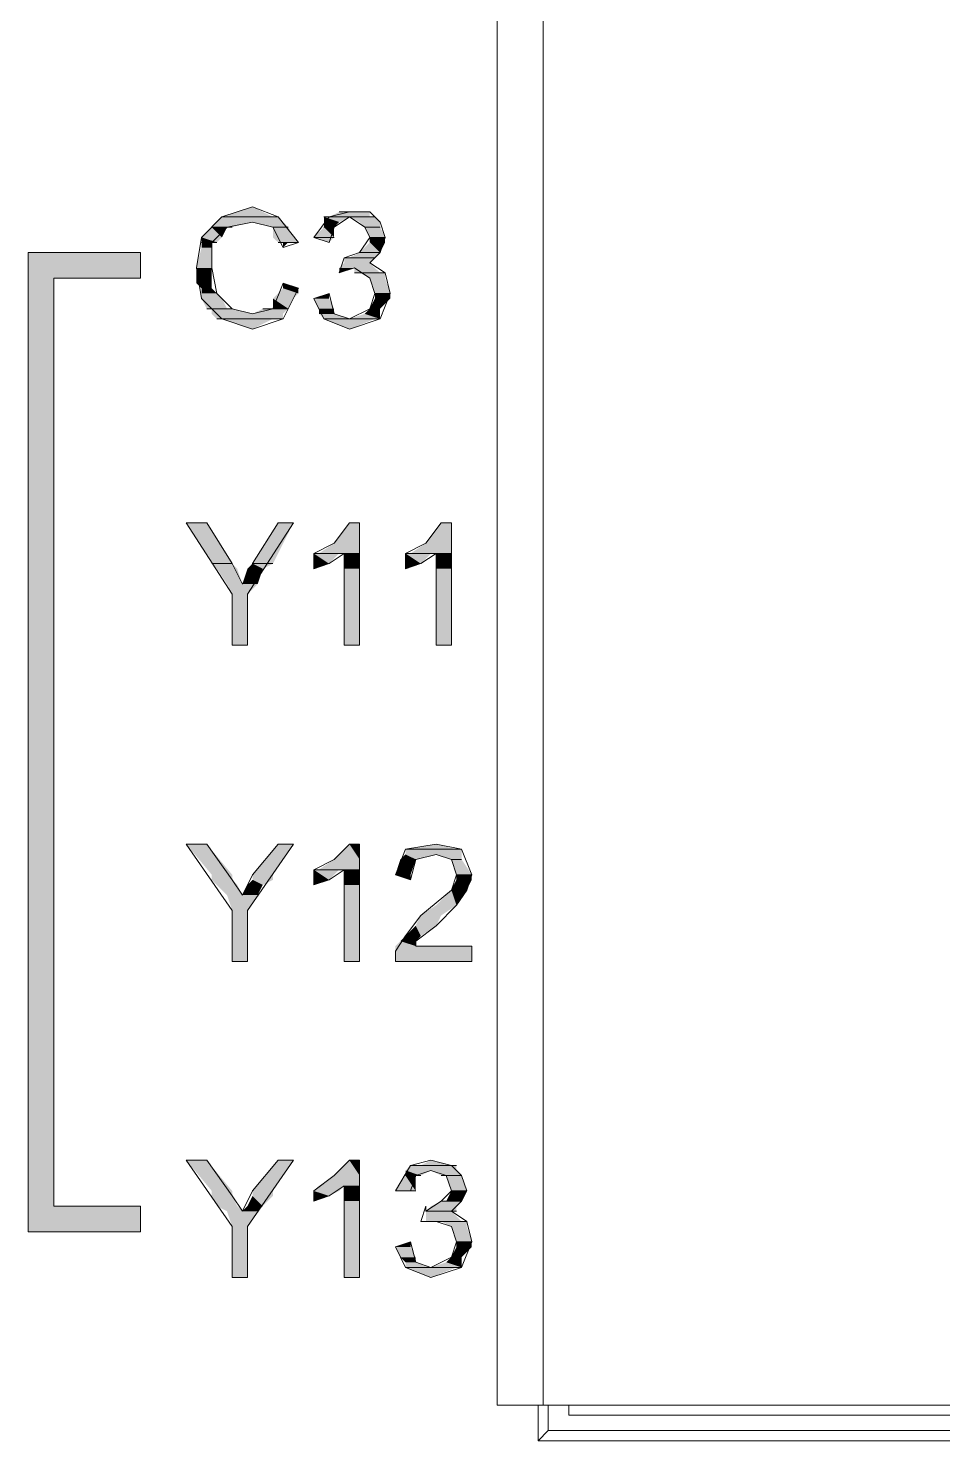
# Model space of a CAD drawing. Header units: millimetres. Extents: x 41 to 1635, y 11 to 1528.
# Drawn here: x 977.91 to 988.07, y 1127.65 to 1143.35 of the extents above; entities that cross this region are included whole.
import ezdxf

# ---------------------------------------------------------------- set-up
doc = ezdxf.new("R2010")
doc.units = ezdxf.units.MM
doc.header["$LTSCALE"] = 8
for name, color, linetype in [('Layer1', 3, 'CONTINUOUS'), ('PDF_Geometry', 7, 'CONTINUOUS'), ('PDF_Solid Fills', 7, 'CONTINUOUS')]:
    doc.layers.add(name, color=color, linetype=linetype)

# ---------------------------------------------------------------- blocks, each defined once
blk = doc.blocks.new('28SS211R')
at = {"layer": 'PDF_Geometry', "lineweight": 9}
for points in [[(41.702, -37.772), (30.542, -37.772), (30.542, -70.233)], [(31.052, -70.233), (31.052, -37.772)], [(27.766, -61.792), (27.766, -61.225), (28.276, -60.432), (28.106, -60.432), (27.822, -60.885), (27.709, -61.112), (27.596, -60.885), (27.313, -60.432), (27.086, -60.432), (27.596, -61.225), (27.596, -61.792)], [(27.596, -61.792), (27.766, -61.792)], [(30.542, -70.233), (41.702, -70.233)], [(30.995, -70.233), (30.995, -70.629)], [(31.108, -70.233), (31.108, -70.516)], [(31.335, -70.346), (31.335, -70.233)], [(38.36, -70.346), (31.335, -70.346)], [(31.108, -70.516), (30.995, -70.629), (38.643, -70.629)], [(31.108, -70.516), (38.529, -70.516)]]:
    blk.add_lwpolyline(points, dxfattribs=at)
for points in [[(28.049, -58.053), (27.822, -58.11), (27.596, -58.053), (27.426, -57.883), (27.369, -57.6), (27.369, -57.316), (27.539, -57.146), (27.822, -57.09), (28.049, -57.146), (28.162, -57.373), (28.332, -57.316), (28.106, -57.033), (27.822, -56.92), (27.482, -57.033), (27.256, -57.26), (27.199, -57.6), (27.256, -57.94), (27.482, -58.166), (27.822, -58.28), (28.162, -58.166), (28.332, -57.826), (28.162, -57.77)], [(27.482, -57.033), (28.106, -57.033)], [(27.482, -57.033), (28.106, -57.033)], [(28.616, -58.166), (28.899, -58.28), (29.239, -58.166), (29.352, -57.883), (29.295, -57.656), (29.125, -57.543), (29.239, -57.43), (29.295, -57.26), (29.239, -57.09), (29.125, -56.977), (28.899, -56.977), (28.672, -57.033), (28.502, -57.26), (28.672, -57.316), (28.729, -57.146), (28.899, -57.033), (29.069, -57.146), (29.125, -57.26), (29.012, -57.43), (28.842, -57.486), (28.785, -57.656), (28.955, -57.6), (29.125, -57.713), (29.182, -57.883), (29.125, -58.053), (28.899, -58.166), (28.729, -58.11), (28.672, -57.883), (28.502, -57.94)], [(28.672, -57.033), (28.616, -57.033), (29.182, -57.033)], [(28.672, -57.033), (29.182, -57.033)], [(28.899, -56.977), (28.785, -56.977), (29.125, -56.977)], [(27.369, -57.146), (27.539, -57.146)], [(27.369, -57.146), (27.596, -57.146), (27.539, -57.146)], [(28.049, -57.146), (28.219, -57.146)], [(28.049, -57.146), (28.219, -57.146)], [(28.502, -57.26), (28.729, -57.26)], [(28.502, -57.26), (28.729, -57.26)], [(28.616, -57.146), (28.729, -57.146)], [(28.616, -57.146), (28.729, -57.146)], [(29.069, -57.146), (29.239, -57.146)], [(29.069, -57.146), (29.239, -57.146)], [(29.125, -57.26), (29.295, -57.26)], [(29.125, -57.26), (29.295, -57.26)], [(25.33, -57.43), (26.576, -57.43)], [(25.33, -57.43), (25.33, -68.307), (26.576, -68.307), (26.576, -68.024), (25.613, -68.024), (25.613, -57.713), (26.576, -57.713), (26.576, -57.43)], [(27.256, -57.316), (27.369, -57.316)], [(27.256, -57.316), (27.426, -57.316), (27.369, -57.316)], [(28.106, -57.316), (28.219, -57.316)], [(28.106, -57.316), (28.332, -57.316), (28.219, -57.316)], [(29.012, -57.43), (29.239, -57.43)], [(29.012, -57.43), (29.239, -57.43)], [(28.842, -57.486), (28.842, -57.486)], [(28.899, -57.486), (28.842, -57.486), (29.182, -57.486)], [(28.899, -57.486), (29.182, -57.486)], [(25.613, -57.713), (26.576, -57.713)], [(28.955, -57.656), (29.295, -57.656)], [(28.955, -57.656), (29.295, -57.656)], [(29.182, -57.883), (29.352, -57.883)], [(29.182, -57.883), (29.352, -57.883)], [(29.182, -57.883), (29.352, -57.883)], [(29.182, -57.883), (29.352, -57.883)], [(27.313, -58.053), (27.596, -58.053)], [(27.313, -58.053), (27.596, -58.053)], [(28.049, -58.053), (27.936, -58.053), (28.219, -58.053)], [(28.049, -58.053), (28.219, -58.053)], [(27.426, -58.166), (28.049, -58.166)], [(27.426, -58.166), (28.162, -58.166), (28.049, -58.166)], [(28.616, -58.166), (29.239, -58.166)], [(28.616, -58.166), (29.239, -58.166)], [(28.616, -58.166), (29.182, -58.166)], [(28.616, -58.166), (29.239, -58.166), (29.182, -58.166)], [(27.086, -60.432), (27.313, -60.432)], [(28.106, -60.432), (28.276, -60.432)], [(29.012, -60.432), (28.899, -60.432), (28.729, -60.659), (28.502, -60.772), (28.502, -60.942), (28.672, -60.885), (28.842, -60.772), (28.842, -61.792), (29.012, -61.792)], [(28.899, -60.432), (29.012, -60.432)], [(30.032, -60.432), (29.918, -60.432), (29.749, -60.659), (29.522, -60.772), (29.522, -60.942), (29.692, -60.885), (29.862, -60.772), (29.862, -61.792), (30.032, -61.792)], [(29.918, -60.432), (30.032, -60.432)], [(27.369, -60.885), (27.596, -60.885)], [(27.369, -60.885), (27.596, -60.885)], [(27.822, -60.885), (28.049, -60.885)], [(27.822, -60.885), (28.049, -60.885)], [(28.559, -60.772), (28.502, -60.772), (28.785, -60.772)], [(28.559, -60.772), (28.842, -60.772), (28.785, -60.772)], [(28.842, -60.772), (29.012, -60.772)], [(28.842, -60.772), (29.012, -60.772)], [(29.579, -60.772), (29.522, -60.772), (29.805, -60.772)], [(29.579, -60.772), (29.862, -60.772), (29.805, -60.772)], [(29.862, -60.772), (30.032, -60.772)], [(29.862, -60.772), (30.032, -60.772)], [(27.596, -61.792), (27.766, -61.792)], [(28.842, -61.792), (29.012, -61.792)], [(29.862, -61.792), (30.032, -61.792)], [(27.086, -64.001), (27.313, -64.001)], [(27.766, -65.304), (27.766, -64.738), (28.276, -64.001), (28.106, -64.001), (27.822, -64.341), (27.709, -64.568), (27.596, -64.398), (27.313, -64.001), (27.086, -64.001), (27.596, -64.738), (27.596, -65.304)], [(28.106, -64.001), (28.276, -64.001)], [(29.012, -64.001), (28.899, -64.001), (28.729, -64.171), (28.502, -64.285), (28.502, -64.454), (28.672, -64.398), (28.842, -64.285), (28.842, -65.304), (29.012, -65.304)], [(28.899, -64.001), (29.012, -64.001)], [(29.635, -65.134), (29.635, -65.078), (29.862, -64.908), (30.088, -64.681), (30.202, -64.511), (30.258, -64.341), (30.145, -64.058), (29.862, -64.001), (29.522, -64.058), (29.409, -64.341), (29.579, -64.398), (29.635, -64.171), (29.862, -64.115), (30.032, -64.171), (30.088, -64.341), (30.032, -64.511), (29.692, -64.794), (29.522, -65.021), (29.409, -65.191), (29.409, -65.304), (30.258, -65.304), (30.258, -65.134)], [(29.465, -64.171), (29.635, -64.171)], [(29.465, -64.171), (29.635, -64.171)], [(29.522, -64.058), (30.145, -64.058)], [(29.522, -64.058), (30.145, -64.058)], [(30.032, -64.171), (30.145, -64.171)], [(30.032, -64.171), (30.145, -64.171)], [(28.559, -64.285), (28.502, -64.285), (28.785, -64.285)], [(28.559, -64.285), (28.842, -64.285), (28.785, -64.285)], [(28.842, -64.285), (29.012, -64.285)], [(28.842, -64.285), (29.012, -64.285)], [(29.409, -64.341), (29.579, -64.341)], [(29.409, -64.341), (29.579, -64.341)], [(29.409, -64.341), (29.579, -64.341)], [(29.409, -64.341), (29.579, -64.341)], [(30.088, -64.341), (30.258, -64.341)], [(30.088, -64.341), (30.258, -64.341)], [(30.088, -64.341), (30.258, -64.341)], [(30.088, -64.341), (30.258, -64.341)], [(30.032, -64.511), (30.202, -64.511)], [(30.032, -64.511), (30.202, -64.511)], [(29.635, -65.134), (30.258, -65.134)], [(27.596, -65.304), (27.766, -65.304)], [(28.842, -65.304), (29.012, -65.304)], [(29.409, -65.304), (30.258, -65.304)], [(27.086, -67.514), (27.313, -67.514)], [(27.766, -68.817), (27.766, -68.25), (28.276, -67.514), (28.106, -67.514), (27.822, -67.854), (27.709, -68.08), (27.596, -67.91), (27.313, -67.514), (27.086, -67.514), (27.596, -68.25), (27.596, -68.817)], [(28.106, -67.514), (28.276, -67.514)], [(29.012, -67.514), (28.899, -67.514), (28.729, -67.684), (28.502, -67.854), (28.502, -67.967), (28.672, -67.91), (28.842, -67.797), (28.842, -68.817), (29.012, -68.817)], [(28.899, -67.514), (29.012, -67.514)], [(29.522, -68.703), (29.805, -68.817), (30.145, -68.703), (30.258, -68.42), (30.202, -68.193), (30.032, -68.08), (30.145, -67.967), (30.202, -67.854), (30.145, -67.684), (30.032, -67.57), (29.805, -67.514), (29.579, -67.57), (29.409, -67.854), (29.579, -67.854), (29.635, -67.684), (29.805, -67.627), (29.975, -67.684), (30.032, -67.854), (29.918, -67.967), (29.749, -68.08), (29.749, -68.024), (29.692, -68.193), (29.862, -68.193), (30.032, -68.25), (30.088, -68.42), (30.032, -68.59), (29.805, -68.703), (29.635, -68.647), (29.579, -68.42), (29.409, -68.477)], [(29.692, -67.57), (29.579, -67.57), (30.088, -67.57)], [(29.692, -67.57), (30.088, -67.57)], [(29.522, -67.684), (29.635, -67.684)], [(29.522, -67.684), (29.692, -67.684), (29.635, -67.684)], [(29.522, -67.684), (29.635, -67.684)], [(29.522, -67.684), (29.635, -67.684)], [(29.918, -67.684), (30.145, -67.684)], [(29.918, -67.684), (30.145, -67.684)], [(29.975, -67.684), (30.145, -67.684)], [(29.975, -67.684), (30.145, -67.684)], [(29.409, -67.854), (29.635, -67.854)], [(29.409, -67.854), (29.635, -67.854)], [(29.409, -67.854), (29.635, -67.854), (29.579, -67.854)], [(30.032, -67.854), (30.202, -67.854)], [(30.032, -67.854), (30.202, -67.854)], [(30.032, -67.854), (30.202, -67.854)], [(30.032, -67.854), (30.202, -67.854)], [(25.613, -68.023), (26.576, -68.023)], [(29.749, -68.023), (29.749, -68.08)], [(29.749, -68.08), (30.032, -68.08)], [(29.749, -68.08), (30.088, -68.08), (30.032, -68.08)], [(29.975, -67.967), (29.918, -67.967), (30.145, -67.967)], [(29.975, -67.967), (30.145, -67.967)], [(29.749, -68.193), (29.862, -68.193), (29.692, -68.193)], [(29.862, -68.193), (30.145, -68.193)], [(29.862, -68.193), (30.145, -68.193)], [(29.862, -68.193), (30.202, -68.193)], [(29.862, -68.193), (30.202, -68.193)], [(25.33, -68.307), (26.576, -68.307)], [(30.088, -68.42), (30.258, -68.42)], [(30.088, -68.42), (30.258, -68.42)], [(30.088, -68.42), (30.258, -68.42)], [(30.088, -68.42), (30.258, -68.42)], [(29.522, -68.703), (30.145, -68.703)], [(29.522, -68.703), (30.145, -68.703)], [(29.522, -68.703), (30.088, -68.703)], [(29.522, -68.703), (30.145, -68.703), (30.088, -68.703)], [(27.596, -68.817), (27.766, -68.817)], [(28.842, -68.817), (29.012, -68.817)]]:
    blk.add_lwpolyline(points, close=True, dxfattribs=at)
at = {"layer": 'PDF_Solid Fills', "lineweight": 9, "transparency": 33554559}
for points in [[(27.822, -56.92), (27.482, -57.033), (28.049, -57.033)], [(27.426, -57.09), (27.369, -57.146), (27.596, -57.146)], [(27.482, -57.033), (27.426, -57.09), (28.162, -57.09)], [(27.426, -57.09), (27.822, -57.09), (27.596, -57.146)], [(27.482, -57.033), (28.106, -57.033), (28.162, -57.09)], [(27.822, -57.09), (28.049, -57.146), (28.219, -57.146)], [(27.822, -57.09), (28.162, -57.09), (28.219, -57.146)], [(28.616, -57.033), (28.616, -57.09), (28.785, -57.09)], [(28.616, -57.033), (28.899, -57.033), (28.785, -57.09)], [(28.616, -57.09), (28.616, -57.146), (28.729, -57.146)], [(28.616, -57.09), (28.785, -57.09), (28.729, -57.146)], [(28.785, -56.977), (28.672, -57.033), (29.125, -57.033)], [(28.785, -56.977), (29.125, -56.977), (29.125, -57.033)], [(28.899, -57.033), (29.012, -57.09), (29.239, -57.09)], [(28.899, -57.033), (29.182, -57.033), (29.239, -57.09)], [(29.012, -57.09), (29.069, -57.146), (29.239, -57.146)], [(29.012, -57.09), (29.239, -57.09), (29.239, -57.146)], [(27.369, -57.146), (27.256, -57.26), (27.482, -57.26)], [(27.256, -57.26), (27.256, -57.316), (27.426, -57.316)], [(27.256, -57.26), (27.482, -57.26), (27.426, -57.316)], [(27.369, -57.146), (27.539, -57.146), (27.482, -57.26)], [(28.049, -57.146), (28.049, -57.26), (28.276, -57.26)], [(28.049, -57.146), (28.219, -57.146), (28.276, -57.26)], [(28.049, -57.26), (28.106, -57.316), (28.332, -57.316)], [(28.049, -57.26), (28.276, -57.26), (28.332, -57.316)], [(28.616, -57.146), (28.502, -57.26), (28.729, -57.26)], [(28.502, -57.26), (28.729, -57.26), (28.672, -57.316)], [(28.616, -57.146), (28.729, -57.146), (28.729, -57.26)], [(29.069, -57.146), (29.125, -57.26), (29.295, -57.26)], [(29.069, -57.146), (29.239, -57.146), (29.295, -57.26)], [(29.125, -57.26), (29.125, -57.316), (29.295, -57.316)], [(29.125, -57.26), (29.295, -57.26), (29.295, -57.316)], [(25.33, -57.43), (25.33, -57.713), (26.576, -57.713)], [(25.33, -57.43), (26.576, -57.43), (26.576, -57.713)], [(27.256, -57.373), (27.199, -57.6), (27.369, -57.6)], [(27.256, -57.316), (27.256, -57.373), (27.369, -57.373)], [(27.256, -57.316), (27.369, -57.316), (27.369, -57.373)], [(27.256, -57.373), (27.369, -57.373), (27.369, -57.6)], [(28.162, -57.316), (28.219, -57.316), (28.162, -57.373)], [(29.012, -57.43), (28.899, -57.486), (29.182, -57.486)], [(29.125, -57.316), (29.012, -57.43), (29.239, -57.43)], [(29.012, -57.43), (29.239, -57.43), (29.182, -57.486)], [(29.125, -57.316), (29.295, -57.316), (29.239, -57.43)], [(28.842, -57.543), (28.785, -57.6), (29.182, -57.6)], [(28.842, -57.486), (28.842, -57.543), (29.125, -57.543)], [(28.842, -57.486), (29.182, -57.486), (29.125, -57.543)], [(28.842, -57.543), (29.125, -57.543), (29.182, -57.6)], [(25.33, -57.713), (25.33, -68.023), (25.613, -68.023)], [(25.33, -57.713), (25.613, -57.713), (25.613, -68.023)], [(27.199, -57.6), (27.199, -57.77), (27.369, -57.77)], [(27.199, -57.6), (27.369, -57.6), (27.369, -57.77)], [(28.785, -57.6), (28.955, -57.6), (28.785, -57.656)], [(28.955, -57.6), (28.955, -57.656), (29.239, -57.656)], [(28.955, -57.6), (29.182, -57.6), (29.239, -57.656)], [(29.012, -57.656), (29.125, -57.713), (29.295, -57.713)], [(29.012, -57.656), (29.295, -57.656), (29.295, -57.713)], [(29.125, -57.713), (29.182, -57.883), (29.352, -57.883)], [(29.125, -57.713), (29.295, -57.713), (29.352, -57.883)], [(27.199, -57.77), (27.256, -57.826), (27.369, -57.826)], [(27.199, -57.77), (27.369, -57.77), (27.369, -57.826)], [(27.256, -57.826), (27.256, -57.883), (27.426, -57.883)], [(27.256, -57.826), (27.369, -57.826), (27.426, -57.883)], [(27.256, -57.883), (27.256, -57.94), (27.482, -57.94)], [(27.256, -57.883), (27.426, -57.883), (27.482, -57.94)], [(28.106, -57.883), (28.049, -57.94), (28.276, -57.94)], [(28.162, -57.826), (28.106, -57.883), (28.332, -57.883)], [(28.106, -57.883), (28.332, -57.883), (28.276, -57.94)], [(28.162, -57.77), (28.162, -57.826), (28.332, -57.826)], [(28.162, -57.826), (28.332, -57.826), (28.332, -57.883)], [(28.672, -57.883), (28.502, -57.94), (28.672, -57.94)], [(29.182, -57.883), (29.182, -57.94), (29.352, -57.94)], [(29.182, -57.883), (29.352, -57.883), (29.352, -57.94)], [(27.256, -57.94), (27.313, -58.053), (27.539, -58.053)], [(27.256, -57.94), (27.482, -57.94), (27.539, -58.053)], [(27.369, -58.053), (27.369, -58.11), (27.822, -58.11)], [(27.369, -58.053), (27.596, -58.053), (27.822, -58.11)], [(27.936, -58.053), (27.822, -58.11), (28.162, -58.11)], [(27.936, -58.053), (28.219, -58.053), (28.162, -58.11)], [(28.049, -57.94), (28.049, -58.053), (28.219, -58.053)], [(28.049, -57.94), (28.276, -57.94), (28.219, -58.053)], [(28.502, -57.94), (28.559, -58.053), (28.729, -58.053)], [(28.502, -57.94), (28.672, -57.94), (28.729, -58.053)], [(28.559, -58.053), (28.559, -58.11), (28.729, -58.11)], [(28.559, -58.053), (28.729, -58.053), (28.729, -58.11)], [(29.125, -58.053), (29.069, -58.11), (29.239, -58.11)], [(29.182, -57.94), (29.125, -58.053), (29.239, -58.053)], [(29.125, -58.053), (29.239, -58.053), (29.239, -58.11)], [(29.182, -57.94), (29.352, -57.94), (29.239, -58.053)], [(27.369, -58.11), (27.426, -58.166), (28.162, -58.166)], [(27.369, -58.11), (28.162, -58.11), (28.162, -58.166)], [(27.482, -58.166), (28.049, -58.166), (27.822, -58.28)], [(28.559, -58.11), (28.616, -58.166), (28.899, -58.166)], [(28.559, -58.11), (28.729, -58.11), (28.899, -58.166)], [(28.616, -58.166), (29.182, -58.166), (28.899, -58.28)], [(29.069, -58.11), (28.899, -58.166), (29.239, -58.166)], [(29.069, -58.11), (29.239, -58.11), (29.239, -58.166)], [(27.086, -60.432), (27.369, -60.885), (27.596, -60.885)], [(27.086, -60.432), (27.313, -60.432), (27.596, -60.885)], [(28.106, -60.432), (27.822, -60.885), (28.049, -60.885)], [(28.106, -60.432), (28.276, -60.432), (28.049, -60.885)], [(28.899, -60.432), (28.729, -60.659), (29.012, -60.659)], [(28.899, -60.432), (29.012, -60.432), (29.012, -60.659)], [(29.918, -60.432), (29.749, -60.659), (30.032, -60.659)], [(29.918, -60.432), (30.032, -60.432), (30.032, -60.659)], [(28.729, -60.659), (28.559, -60.772), (29.012, -60.772)], [(28.729, -60.659), (29.012, -60.659), (29.012, -60.772)], [(29.749, -60.659), (29.579, -60.772), (30.032, -60.772)], [(29.749, -60.659), (30.032, -60.659), (30.032, -60.772)], [(27.369, -60.885), (27.426, -60.942), (27.652, -60.942)], [(27.369, -60.885), (27.596, -60.885), (27.652, -60.942)], [(27.822, -60.885), (27.766, -60.942), (27.936, -60.942)], [(27.822, -60.885), (28.049, -60.885), (27.936, -60.942)], [(28.502, -60.772), (28.502, -60.885), (28.672, -60.885)], [(28.502, -60.772), (28.785, -60.772), (28.672, -60.885)], [(28.502, -60.885), (28.672, -60.885), (28.502, -60.942)], [(28.842, -60.772), (28.842, -60.885), (29.012, -60.885)], [(28.842, -60.772), (29.012, -60.772), (29.012, -60.885)], [(28.842, -60.885), (28.842, -60.942), (29.012, -60.942)], [(28.842, -60.885), (29.012, -60.885), (29.012, -60.942)], [(29.522, -60.772), (29.522, -60.885), (29.692, -60.885)], [(29.522, -60.772), (29.805, -60.772), (29.692, -60.885)], [(29.522, -60.885), (29.692, -60.885), (29.522, -60.942)], [(29.862, -60.772), (29.862, -60.885), (30.032, -60.885)], [(29.862, -60.772), (30.032, -60.772), (30.032, -60.885)], [(29.862, -60.885), (29.862, -60.942), (30.032, -60.942)], [(29.862, -60.885), (30.032, -60.885), (30.032, -60.942)], [(27.426, -60.942), (27.539, -61.112), (27.709, -61.112)], [(27.426, -60.942), (27.652, -60.942), (27.709, -61.112)], [(27.766, -60.942), (27.709, -61.112), (27.879, -61.112)], [(27.766, -60.942), (27.936, -60.942), (27.879, -61.112)], [(28.842, -60.942), (28.842, -61.792), (29.012, -61.792)], [(28.842, -60.942), (29.012, -60.942), (29.012, -61.792)], [(29.862, -60.942), (29.862, -61.792), (30.032, -61.792)], [(29.862, -60.942), (30.032, -60.942), (30.032, -61.792)], [(27.539, -61.112), (27.596, -61.225), (27.766, -61.225)], [(27.539, -61.112), (27.879, -61.112), (27.766, -61.225)], [(27.596, -61.225), (27.596, -61.792), (27.766, -61.792)], [(27.596, -61.225), (27.766, -61.225), (27.766, -61.792)], [(27.086, -64.001), (27.369, -64.341), (27.596, -64.341)], [(27.086, -64.001), (27.313, -64.001), (27.596, -64.341)], [(28.106, -64.001), (27.822, -64.341), (28.049, -64.341)], [(28.106, -64.001), (28.276, -64.001), (28.049, -64.341)], [(28.899, -64.001), (28.729, -64.171), (29.012, -64.171)], [(28.899, -64.001), (29.012, -64.001), (29.012, -64.171)], [(29.862, -64.001), (29.522, -64.058), (30.088, -64.058)], [(28.729, -64.171), (28.559, -64.285), (29.012, -64.285)], [(28.729, -64.171), (29.012, -64.171), (29.012, -64.285)], [(29.465, -64.171), (29.409, -64.341), (29.579, -64.341)], [(29.522, -64.115), (29.465, -64.171), (29.635, -64.171)], [(29.465, -64.171), (29.635, -64.171), (29.579, -64.341)], [(29.522, -64.058), (29.522, -64.115), (30.145, -64.115)], [(29.522, -64.058), (30.145, -64.058), (30.145, -64.115)], [(29.522, -64.115), (29.862, -64.115), (29.635, -64.171)], [(29.862, -64.115), (30.032, -64.171), (30.145, -64.171)], [(29.862, -64.115), (30.145, -64.115), (30.145, -64.171)], [(30.032, -64.171), (30.088, -64.341), (30.258, -64.341)], [(30.032, -64.171), (30.145, -64.171), (30.258, -64.341)], [(28.502, -64.285), (28.502, -64.398), (28.672, -64.398)], [(28.502, -64.285), (28.785, -64.285), (28.672, -64.398)], [(28.842, -64.285), (28.842, -64.398), (29.012, -64.398)], [(28.842, -64.285), (29.012, -64.285), (29.012, -64.398)], [(27.369, -64.341), (27.369, -64.398), (27.596, -64.398)], [(27.369, -64.341), (27.596, -64.341), (27.596, -64.398)], [(27.369, -64.398), (27.426, -64.454), (27.652, -64.454)], [(27.369, -64.398), (27.596, -64.398), (27.652, -64.454)], [(27.426, -64.454), (27.539, -64.568), (27.709, -64.568)], [(27.426, -64.454), (27.652, -64.454), (27.709, -64.568)], [(27.766, -64.454), (27.709, -64.568), (27.879, -64.568)], [(27.822, -64.398), (27.766, -64.454), (27.936, -64.454)], [(27.766, -64.454), (27.936, -64.454), (27.879, -64.568)], [(27.822, -64.341), (27.822, -64.398), (28.049, -64.398)], [(27.822, -64.341), (28.049, -64.341), (28.049, -64.398)], [(27.822, -64.398), (28.049, -64.398), (27.936, -64.454)], [(28.502, -64.398), (28.672, -64.398), (28.502, -64.454)], [(28.842, -64.398), (28.842, -64.454), (29.012, -64.454)], [(28.842, -64.398), (29.012, -64.398), (29.012, -64.454)], [(28.842, -64.454), (28.842, -65.304), (29.012, -65.304)], [(28.842, -64.454), (29.012, -64.454), (29.012, -65.304)], [(29.409, -64.341), (29.579, -64.341), (29.579, -64.398)], [(30.088, -64.398), (30.032, -64.511), (30.202, -64.511)], [(30.088, -64.341), (30.088, -64.398), (30.258, -64.398)], [(30.088, -64.341), (30.258, -64.341), (30.258, -64.398)], [(30.088, -64.398), (30.258, -64.398), (30.202, -64.511)], [(27.539, -64.568), (27.596, -64.738), (27.766, -64.738)], [(27.539, -64.568), (27.879, -64.568), (27.766, -64.738)], [(30.032, -64.511), (29.862, -64.681), (30.088, -64.681)], [(30.032, -64.511), (30.202, -64.511), (30.088, -64.681)], [(27.596, -64.738), (27.596, -65.304), (27.766, -65.304)], [(27.596, -64.738), (27.766, -64.738), (27.766, -65.304)], [(29.692, -64.794), (29.635, -64.908), (29.862, -64.908)], [(29.862, -64.681), (29.692, -64.794), (29.918, -64.794)], [(29.692, -64.794), (29.918, -64.794), (29.862, -64.908)], [(29.862, -64.681), (30.088, -64.681), (29.918, -64.794)], [(29.635, -64.908), (29.522, -65.021), (29.692, -65.021)], [(29.635, -64.908), (29.862, -64.908), (29.692, -65.021)], [(29.465, -65.078), (29.409, -65.134), (29.635, -65.134)], [(29.522, -65.021), (29.465, -65.078), (29.635, -65.078)], [(29.465, -65.078), (29.635, -65.078), (29.635, -65.134)], [(29.522, -65.021), (29.692, -65.021), (29.635, -65.078)], [(29.409, -65.134), (29.409, -65.191), (30.258, -65.191)], [(29.409, -65.134), (30.258, -65.134), (30.258, -65.191)], [(29.409, -65.191), (29.409, -65.304), (30.258, -65.304)], [(29.409, -65.191), (30.258, -65.191), (30.258, -65.304)], [(27.086, -67.514), (27.369, -67.854), (27.596, -67.854)], [(27.086, -67.514), (27.313, -67.514), (27.596, -67.854)], [(28.106, -67.514), (27.822, -67.854), (28.049, -67.854)], [(28.106, -67.514), (28.276, -67.514), (28.049, -67.854)], [(28.899, -67.514), (28.729, -67.684), (29.012, -67.684)], [(28.899, -67.514), (29.012, -67.514), (29.012, -67.684)], [(29.579, -67.57), (29.522, -67.627), (30.088, -67.627)], [(29.522, -67.627), (29.522, -67.684), (29.692, -67.684)], [(29.522, -67.627), (29.805, -67.627), (29.692, -67.684)], [(29.579, -67.57), (30.088, -67.57), (30.088, -67.627)], [(29.805, -67.514), (29.692, -67.57), (30.032, -67.57)], [(29.805, -67.627), (29.918, -67.684), (30.145, -67.684)], [(29.805, -67.627), (30.088, -67.627), (30.145, -67.684)], [(28.729, -67.684), (28.559, -67.797), (29.012, -67.797)], [(28.729, -67.684), (29.012, -67.684), (29.012, -67.797)], [(29.522, -67.684), (29.409, -67.854), (29.635, -67.854)], [(29.522, -67.684), (29.635, -67.684), (29.635, -67.854)], [(29.975, -67.684), (30.032, -67.854), (30.202, -67.854)], [(29.975, -67.684), (30.145, -67.684), (30.202, -67.854)], [(27.369, -67.854), (27.369, -67.91), (27.596, -67.91)], [(27.369, -67.854), (27.596, -67.854), (27.596, -67.91)], [(27.369, -67.91), (27.426, -68.023), (27.652, -68.023)], [(27.369, -67.91), (27.596, -67.91), (27.652, -68.023)], [(27.822, -67.91), (27.766, -68.023), (27.936, -68.023)], [(27.822, -67.854), (27.822, -67.91), (28.049, -67.91)], [(27.822, -67.854), (28.049, -67.854), (28.049, -67.91)], [(27.822, -67.91), (28.049, -67.91), (27.936, -68.023)], [(28.559, -67.797), (28.502, -67.854), (28.785, -67.854)], [(28.502, -67.854), (28.502, -67.91), (28.672, -67.91)], [(28.502, -67.854), (28.785, -67.854), (28.672, -67.91)], [(28.502, -67.91), (28.672, -67.91), (28.502, -67.967)], [(28.559, -67.797), (28.842, -67.797), (28.785, -67.854)], [(28.842, -67.797), (28.842, -67.854), (29.012, -67.854)], [(28.842, -67.797), (29.012, -67.797), (29.012, -67.854)], [(28.842, -67.854), (28.842, -67.91), (29.012, -67.91)], [(28.842, -67.854), (29.012, -67.854), (29.012, -67.91)], [(28.842, -67.91), (28.842, -67.967), (29.012, -67.967)], [(28.842, -67.91), (29.012, -67.91), (29.012, -67.967)], [(30.032, -67.854), (29.975, -67.967), (30.145, -67.967)], [(30.032, -67.854), (30.202, -67.854), (30.145, -67.967)], [(25.33, -68.023), (25.33, -68.307), (26.576, -68.307)], [(25.33, -68.023), (26.576, -68.023), (26.576, -68.307)], [(27.426, -68.023), (27.539, -68.08), (27.709, -68.08)], [(27.426, -68.023), (27.652, -68.023), (27.709, -68.08)], [(27.539, -68.08), (27.596, -68.25), (27.766, -68.25)], [(27.539, -68.08), (27.879, -68.08), (27.766, -68.25)], [(27.766, -68.023), (27.709, -68.08), (27.879, -68.08)], [(27.766, -68.023), (27.936, -68.023), (27.879, -68.08)], [(28.842, -67.967), (28.842, -68.817), (29.012, -68.817)], [(28.842, -67.967), (29.012, -67.967), (29.012, -68.817)], [(29.805, -68.023), (29.749, -68.08), (30.088, -68.08)], [(29.749, -68.08), (29.749, -68.193), (30.145, -68.193)], [(29.749, -68.08), (30.032, -68.08), (30.145, -68.193)], [(29.918, -67.967), (29.805, -68.024), (30.088, -68.024)], [(29.805, -68.023), (30.088, -68.023), (30.088, -68.08)], [(29.918, -67.967), (30.145, -67.967), (30.088, -68.024)], [(27.596, -68.25), (27.596, -68.817), (27.766, -68.817)], [(27.596, -68.25), (27.766, -68.25), (27.766, -68.817)], [(29.918, -68.193), (30.032, -68.25), (30.202, -68.25)], [(29.918, -68.193), (30.202, -68.193), (30.202, -68.25)], [(30.032, -68.25), (30.088, -68.42), (30.258, -68.42)], [(30.032, -68.25), (30.202, -68.25), (30.258, -68.42)], [(29.579, -68.42), (29.409, -68.477), (29.579, -68.477)], [(29.409, -68.477), (29.465, -68.59), (29.635, -68.59)], [(29.409, -68.477), (29.579, -68.477), (29.635, -68.59)], [(30.088, -68.477), (30.032, -68.59), (30.145, -68.59)], [(30.088, -68.42), (30.088, -68.477), (30.258, -68.477)], [(30.088, -68.42), (30.258, -68.42), (30.258, -68.477)], [(30.088, -68.477), (30.258, -68.477), (30.145, -68.59)], [(29.465, -68.59), (29.522, -68.647), (29.635, -68.647)], [(29.465, -68.59), (29.635, -68.59), (29.635, -68.647)], [(29.522, -68.647), (29.522, -68.703), (29.805, -68.703)], [(29.522, -68.647), (29.635, -68.647), (29.805, -68.703)], [(29.522, -68.703), (30.088, -68.703), (29.805, -68.817)], [(29.975, -68.647), (29.805, -68.703), (30.145, -68.703)], [(30.032, -68.59), (29.975, -68.647), (30.145, -68.647)], [(29.975, -68.647), (30.145, -68.647), (30.145, -68.703)], [(30.032, -68.59), (30.145, -68.59), (30.145, -68.647)]]:
    blk.add_solid(points, dxfattribs=at)

msp = doc.modelspace()

# ---------------------------------------------------------------- block references
at = {"layer": 'Layer1'}
msp.add_blockref('28SS211R', (952.583, 1198.284), dxfattribs=at)

doc.saveas('drawing.dxf')
